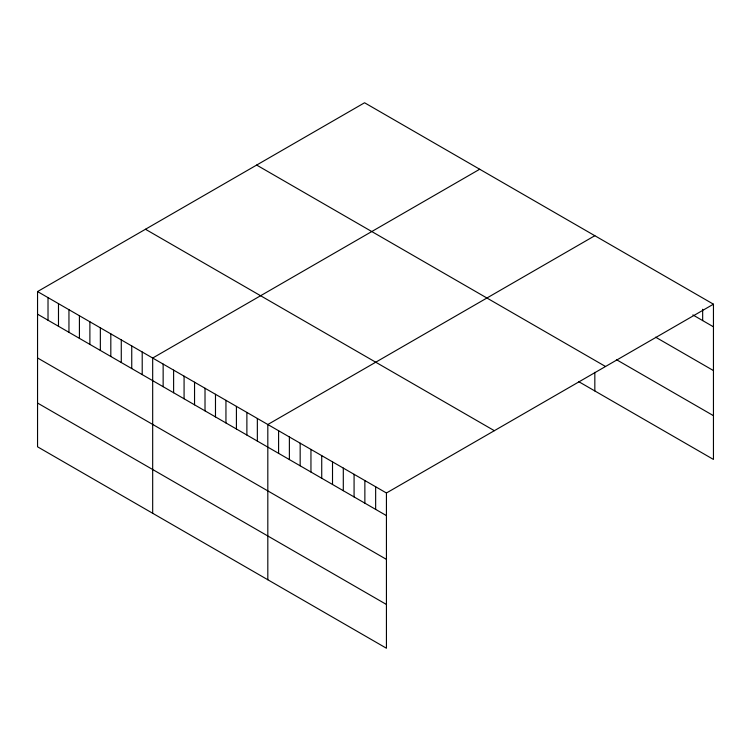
<?xml version="1.0" encoding="UTF-8"?>
<svg xmlns="http://www.w3.org/2000/svg" width="751" height="751" viewBox="0 0 751 751"><rect width="100%" height="100%" fill="white"/><g stroke="black" fill="none" stroke-linecap="round" stroke-linejoin="round"><path stroke-width="1.13" d="M37.55 291.566L386.436 492.994L386.436 648.235L37.55 446.807L37.55 291.566L364.564 102.765L713.45 304.193L713.45 459.434L578.655 381.611M479.701 169.238L152.678 358.039L152.678 513.28M594.83 235.711L267.816 424.512L267.816 579.753M386.436 492.994L713.45 304.193M692.863 314.922L713.45 326.807M655.614 337.18L713.45 370.572M616.393 359.635L713.45 415.669M256.654 165.07L605.531 366.497M145.469 229.262L494.346 430.689M37.55 314.181L386.436 515.608M37.55 357.955L386.436 559.373M37.55 403.043L386.436 604.471M702.664 309.271L702.664 320.583M594.83 372.346L594.83 390.952M375.65 486.77L375.65 509.385M364.864 480.546L364.864 503.161M354.078 474.313L354.078 496.937M343.301 468.089L343.301 490.703M332.515 461.865L332.515 484.479M321.728 455.641L321.728 478.256M310.952 449.408L310.952 472.032M300.165 443.184L300.165 465.808M289.379 436.96L289.379 459.574M278.593 430.736L278.593 453.351M257.349 418.467L257.349 441.081M246.882 412.421L246.882 435.036M236.415 406.385L236.415 428.999M225.948 400.339L225.948 422.954M215.481 394.294L215.481 416.908M205.014 388.248L205.014 410.872M194.547 382.212L194.547 404.827M184.079 376.167L184.079 398.781M173.612 370.121L173.612 392.745M163.145 364.085L163.145 386.699M142.211 351.994L142.211 374.608M131.744 345.958L131.744 368.572M121.277 339.912L121.277 362.526M110.819 333.866L110.819 356.481M100.352 327.821L100.352 350.445M89.885 321.785L89.885 344.399M79.418 315.739L79.418 338.354M68.951 309.694L68.951 332.317M58.484 303.657L58.484 326.272M48.017 297.612L48.017 320.226"/></g></svg>
